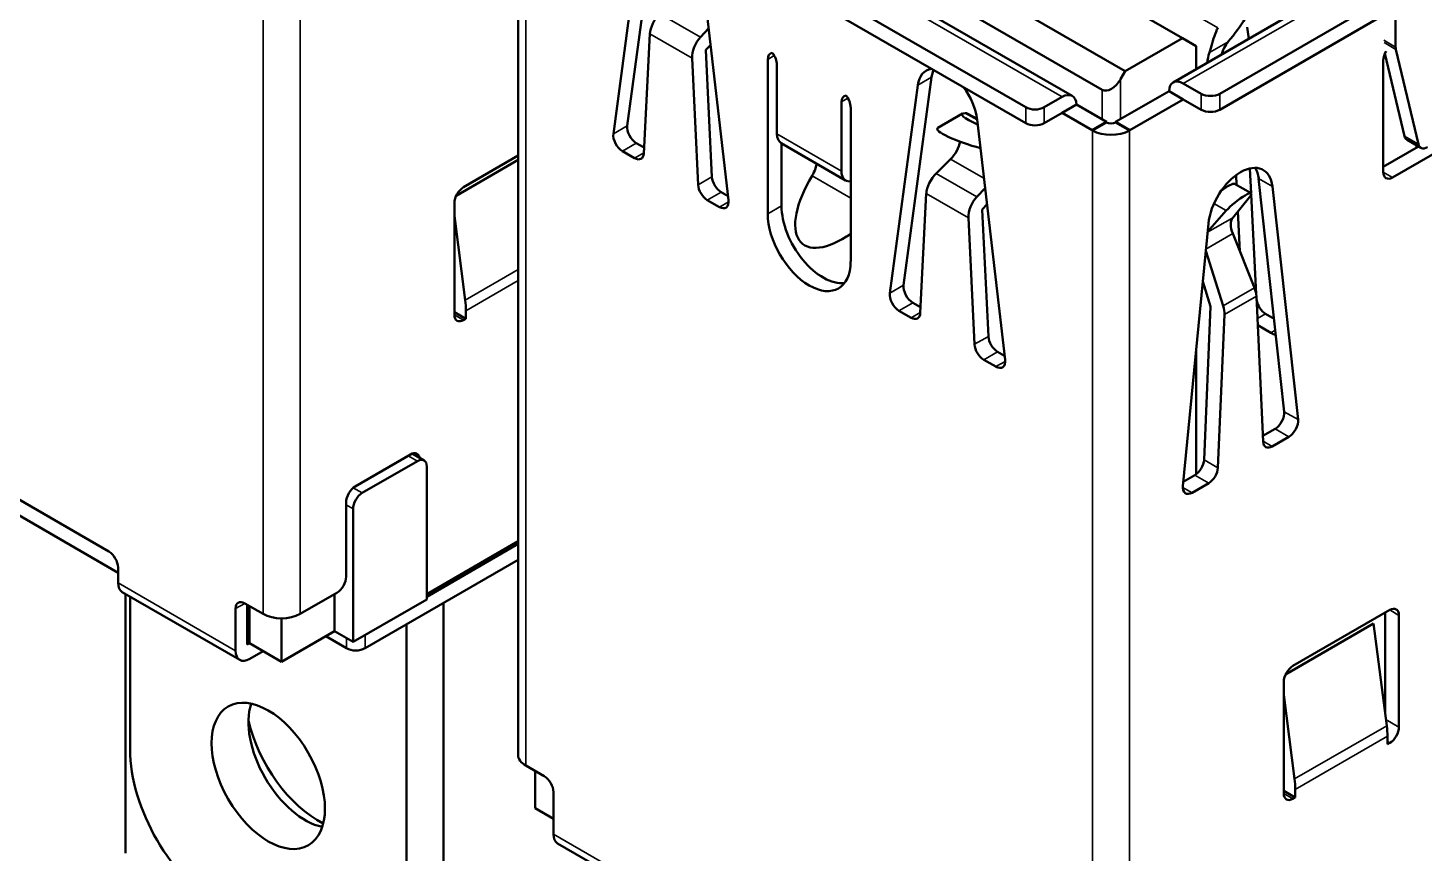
# Model space of a CAD drawing. Header units: millimetres. Extents: x 3118 to 4801, y 919 to 1849.
# Drawn here: x 3908.5 to 3929.93, y 1628.14 to 1640.81 of the extents above; entities that cross this region are included whole.
import ezdxf

# ---------------------------------------------------------------- set-up
doc = ezdxf.new("R2010")
doc.units = ezdxf.units.MM
doc.header["$LTSCALE"] = 1.8
doc.layers.add('외형선(ISO)', color=7, linetype='Continuous', lineweight=50)
doc.layers.add('좁은 외형선(ISO)', color=7, linetype='Continuous', lineweight=35)

msp = doc.modelspace()

# ---------------------------------------------------------------- linework, layer by layer
at = {"layer": '외형선(ISO)'}
for p, q in [((3926.219, 1640.65), (3918.37, 1645.182)), ((3917.493, 1644.676), (3925.342, 1640.144)), ((3916.025, 1644.419), (3916.025, 1629.648)), ((3916.75, 1644.254), (3924.528, 1639.764)), ((3924.988, 1639.858), (3917.422, 1644.227)), ((3916.319, 1643.916), (3923.815, 1639.589)), ((3916.319, 1643.671), (3923.815, 1639.344)), ((3917.915, 1642.377), (3917.486, 1639.184)), ((3918.127, 1642.499), (3917.698, 1639.306)), ((3919.254, 1638.163), (3918.825, 1641.851)), ((3926.078, 1639.972), (3929.161, 1641.752)), ((3926.792, 1639.797), (3929.62, 1641.43)), ((3926.792, 1639.552), (3929.62, 1641.185)), ((3929.491, 1641.111), (3929.491, 1640.513)), ((3927.236, 1640.64), (3927.214, 1640.817)), ((3918.046, 1640.715), (3917.953, 1638.881)), ((3918.822, 1640.665), (3918.947, 1640.798)), ((3925.342, 1640.144), (3926.219, 1640.65)), ((3926.431, 1640.528), (3926.219, 1640.65)), ((3926.923, 1640.597), (3926.922, 1640.596)), ((3918.999, 1638.523), (3918.906, 1640.464)), ((3918.91, 1640.474), (3918.977, 1640.545)), ((3926.431, 1640.528), (3926.431, 1640.176)), ((3929.628, 1639.145), (3929.327, 1640.415)), ((3929.84, 1639.022), (3929.495, 1640.477)), ((3918.787, 1638.4), (3918.694, 1640.341)), ((3919.855, 1640.324), (3919.855, 1637.956)), ((3919.996, 1640.242), (3919.996, 1639.181)), ((3929.302, 1638.593), (3929.302, 1640.308)), ((3922.37, 1640.05), (3921.941, 1636.857)), ((3925.342, 1640.144), (3925.271, 1640.022)), ((3926.233, 1639.956), (3926.509, 1639.797)), ((3922.158, 1639.927), (3921.729, 1636.734)), ((3924.098, 1639.589), (3924.373, 1639.748)), ((3926.014, 1639.838), (3925.194, 1639.364)), ((3926.014, 1639.838), (3926.233, 1639.711)), ((3920.986, 1639.671), (3920.986, 1638.609)), ((3921.128, 1637.221), (3921.128, 1639.589)), ((3924.373, 1639.503), (3924.592, 1639.63)), ((3925.052, 1639.364), (3924.592, 1639.63)), ((3926.233, 1639.711), (3925.413, 1639.238)), ((3926.233, 1639.711), (3926.509, 1639.552)), ((3922.465, 1639.272), (3922.846, 1639.492)), ((3922.927, 1639.49), (3923.067, 1639.41)), ((3923.497, 1635.714), (3923.068, 1639.402)), ((3924.098, 1639.344), (3924.373, 1639.503)), ((3924.833, 1639.238), (3924.373, 1639.503)), ((3925.052, 1639.364), (3924.833, 1639.238)), ((3924.84, 1639.234), (3925.052, 1639.356)), ((3925.413, 1639.238), (3925.194, 1639.364)), ((3925.406, 1639.234), (3925.194, 1639.356)), ((3930.857, 1639.328), (3929.443, 1638.511)), ((3917.626, 1638.916), (3917.812, 1638.809)), ((3917.838, 1639.039), (3917.958, 1638.97)), ((3920.061, 1639.039), (3921.05, 1638.467)), ((3920.067, 1639.035), (3920.067, 1638.078)), ((3929.843, 1638.987), (3929.302, 1638.675)), ((3929.878, 1638.966), (3929.666, 1639.089)), ((3929.813, 1638.97), (3929.813, 1639.004)), ((3915.074, 1638.232), (3916.025, 1638.781)), ((3915.188, 1638.364), (3916.025, 1638.848)), ((3922.662, 1638.794), (3922.441, 1638.575)), ((3921.087, 1638.454), (3921.128, 1638.448)), ((3927.049, 1638.397), (3927.042, 1638.548)), ((3927.274, 1638.267), (3927.255, 1638.651)), ((3927.781, 1634.917), (3927.389, 1638.495)), ((3919.14, 1638.287), (3919.247, 1638.226)), ((3922.289, 1638.265), (3922.196, 1636.432)), ((3923.065, 1638.215), (3923.19, 1638.348)), ((3927.018, 1638.415), (3927.272, 1638.269)), ((3927.351, 1636.726), (3927.275, 1638.252)), ((3927.993, 1634.795), (3927.601, 1638.373)), ((3915.047, 1636.405), (3915.047, 1638.119)), ((3918.928, 1638.165), (3919.114, 1638.057)), ((3923.152, 1638.025), (3923.219, 1638.096)), ((3927.247, 1638.208), (3926.991, 1637.893)), ((3915.047, 1637.921), (3915.213, 1636.628)), ((3923.029, 1635.951), (3922.936, 1637.892)), ((3923.241, 1636.073), (3923.148, 1638.014)), ((3926.606, 1637.678), (3926.892, 1638.003)), ((3927.1, 1637.379), (3927.07, 1637.99)), ((3921.128, 1637.643), (3920.996, 1637.567)), ((3926.618, 1637.805), (3926.226, 1633.775)), ((3926.992, 1637.65), (3927.325, 1636.818)), ((3926.845, 1636.541), (3926.578, 1637.385)), ((3926.652, 1636.533), (3926.532, 1636.913)), ((3922.081, 1636.589), (3922.2, 1636.52)), ((3926.551, 1634.179), (3926.652, 1636.529)), ((3927.355, 1636.69), (3927.457, 1634.457)), ((3915.047, 1636.445), (3915.223, 1636.343)), ((3915.223, 1636.343), (3915.188, 1636.323)), ((3915.223, 1636.467), (3915.223, 1636.343)), ((3921.869, 1636.467), (3922.055, 1636.359)), ((3926.763, 1634.057), (3926.864, 1636.407)), ((3927.496, 1636.418), (3927.625, 1636.344)), ((3927.376, 1636.243), (3927.575, 1636.128)), ((3923.17, 1635.715), (3923.357, 1635.608)), ((3923.383, 1635.838), (3923.489, 1635.776)), ((3926.431, 1635.879), (3926.431, 1633.957)), ((3909.743, 1632.771), (3905.783, 1635.057)), ((3905.996, 1634.69), (3909.885, 1632.445)), ((3927.453, 1634.545), (3927.641, 1634.654)), ((3927.598, 1634.384), (3927.853, 1634.531)), ((3913.526, 1633.771), (3914.375, 1634.261)), ((3914.581, 1634.169), (3914.4, 1634.273)), ((3914.481, 1634.159), (3913.632, 1633.669)), ((3914.622, 1632.036), (3914.622, 1634.078)), ((3926.233, 1633.841), (3926.41, 1633.943)), ((3926.367, 1633.673), (3926.622, 1633.82)), ((3913.385, 1632.383), (3913.385, 1633.527)), ((3913.491, 1633.424), (3913.491, 1631.383)), ((3916.025, 1632.928), (3914.622, 1632.118)), ((3914.622, 1632.077), (3916.025, 1632.887)), ((3909.885, 1632.29), (3909.885, 1632.526)), ((3913.675, 1631.285), (3916.025, 1632.642)), ((3909.949, 1632.148), (3911.752, 1631.107)), ((3909.998, 1632.119), (3909.998, 1628.142)), ((3910.069, 1629.734), (3910.069, 1632.079)), ((3912.678, 1631.812), (3913.243, 1632.138)), ((3913.208, 1632.118), (3913.208, 1631.547)), ((3913.491, 1631.383), (3914.622, 1632.036)), ((3911.688, 1631.248), (3911.688, 1631.894)), ((3911.829, 1631.975), (3912.112, 1631.812)), ((3911.865, 1631.342), (3911.865, 1631.955)), ((3911.9, 1631.934), (3911.9, 1631.363)), ((3911.9, 1631.934), (3911.9, 1631.371)), ((3914.877, 1627.611), (3914.877, 1631.979)), ((3927.916, 1631.016), (3929.401, 1631.873)), ((3929.33, 1631.832), (3929.33, 1630.288)), ((3912.395, 1631.744), (3912.395, 1631.077)), ((3914.311, 1627.284), (3914.311, 1631.653)), ((3927.802, 1630.884), (3929.153, 1631.664)), ((3929.153, 1631.664), (3929.355, 1630.096)), ((3929.542, 1631.791), (3929.542, 1630.077)), ((3912.395, 1631.077), (3913.208, 1631.547)), ((3913.074, 1631.469), (3913.392, 1631.285)), ((3913.491, 1631.383), (3913.208, 1631.547)), ((3911.9, 1631.363), (3911.865, 1631.342)), ((3912.395, 1631.077), (3911.9, 1631.363)), ((3912.112, 1631.24), (3911.907, 1631.122)), ((3927.774, 1629.056), (3927.774, 1630.771)), ((3927.774, 1630.572), (3927.941, 1629.28)), ((3929.365, 1629.935), (3929.365, 1629.811)), ((3929.401, 1629.832), (3929.365, 1629.811)), ((3916.425, 1629.322), (3916.143, 1629.485)), ((3916.284, 1629.403), (3916.284, 1628.832)), ((3916.567, 1629.077), (3916.567, 1628.432)), ((3927.774, 1629.097), (3927.951, 1628.995)), ((3927.951, 1629.119), (3927.951, 1628.995)), ((3916.567, 1628.668), (3916.284, 1628.832)), ((3927.951, 1628.995), (3927.916, 1628.975)), ((3916.631, 1628.29), (3918.434, 1627.249))]:
    msp.add_line(p, q, dxfattribs=at)
for centre, major_axis, ratio, start_param, end_param in [((3918.266, 1640.841), (-0.167, -0.261), 0.543627, 4.322103, 5.523177), ((3926.524, 1640.75), (-0.779, -0.822), 0.351667, 1.715215, 2.129327), ((3918.913, 1640.468), (-0.141, -0.276), 0.609189, 4.264834, 5.465908), ((3918.913, 1640.468), (-0.00454, -0.00892), 0.609189, 4.264834, 5.465908), ((3919.996, 1640.242), (-0.1, 0.173), 0.57735, 6.021386, 7.068583), ((3919.855, 1640.324), (-0.1, 0.173), 0.57735, 3.926991, 4.974188), ((3927.028, 1640.415), (-0.276, -0.545), 0.6107, 4.986953, 5.263522), ((3927.028, 1640.415), (-0.14, -0.277), 0.6107, 4.33566, 5.061192), ((3929.443, 1640.389), (-0.1, -0.173), 0.57735, 4.700127, 5.497787), ((3929.633, 1640.595), (-0.1, -0.173), 0.57735, 5.497787, 5.733959), ((3922.613, 1639.589), (-0.325, 0.563), 0.57735, 6.059857, 6.925613), ((3922.825, 1639.711), (-0.325, 0.563), 0.57735, 0.390607, 0.642428), ((3925.13, 1640.103), (0.141, 0.245), 0.57735, 3.141593, 4.712389), ((3926.233, 1639.703), (-0.155, 0.268), 0.57735, 5.497787, 7.03632), ((3921.128, 1639.589), (-0.1, 0.173), 0.57735, 6.021386, 7.068583), ((3920.986, 1639.671), (-0.1, 0.173), 0.57735, 3.926991, 4.974188), ((3922.613, 1639.589), (-0.325, 0.563), 0.57735, 4.069961, 4.935717), ((3924.373, 1639.495), (0.155, 0.268), 0.57735, 5.530051, 7.068583), ((3926.65, 1639.879), (0.2, 0), 0.57735, 3.926991, 5.497787), ((3923.956, 1639.671), (0.2, 0), 0.57735, 3.926991, 5.497787), ((3926.65, 1639.634), (0.2, 0), 0.57735, 3.926991, 5.497787), ((3923.345, 1639.317), (0.507, -0.164), 0.159763, 2.747444, 4.207354), ((3923.956, 1639.426), (0.2, 0), 0.57735, 3.926991, 5.497787), ((3924.833, 1639.23), (-0.155, -0.268), 0.57735, 2.356194, 2.388458), ((3925.123, 1639.397), (-0.1, 0), 0.57735, 0.785398, 2.356194), ((3925.413, 1639.23), (0.155, -0.268), 0.57735, 3.894727, 3.926991), ((3917.626, 1639.08), (0.1, -0.173), 0.57735, 3.784021, 5.497787), ((3917.838, 1639.202), (0.1, -0.173), 0.57735, 3.784021, 5.497787), ((3920.216, 1639.307), (-0.155, -0.268), 0.57735, 5.497787, 6.283185), ((3922.964, 1639.097), (0.507, -0.164), 0.159763, 2.998446, 5.073552), ((3924.833, 1639.23), (0.005, 0.00866), 0.57735, 5.497787, 7.068583), ((3925.123, 1639.397), (-0.4, 0), 0.57735, 0.785398, 2.356194), ((3925.413, 1639.23), (-0.005, 0.00866), 0.57735, 5.497787, 7.068583), ((3929.766, 1639.262), (-0.1, -0.173), 0.57735, 5.733959, 6.283185), ((3922.594, 1638.978), (0.167, 0.261), 0.543627, 4.322103, 5.354189), ((3929.978, 1639.14), (-0.1, -0.173), 0.57735, 5.733959, 7.068583), ((3917.812, 1638.972), (0.1, -0.173), 0.57735, 5.497787, 7.011681), ((3927.11, 1638.021), (0.35, 0.606), 0.57735, 5.616182, 8.520985), ((3919.14, 1638.45), (0.1, -0.173), 0.57735, 3.983893, 5.497787), ((3921.191, 1638.487), (-0.802, -0.994), 0.443119, 5.009398, 7.283355), ((3921.205, 1638.736), (-0.155, -0.268), 0.57735, 5.497787, 6.497234), ((3922.508, 1638.392), (0.167, 0.261), 0.543627, 1.180511, 2.381585), ((3926.898, 1638.144), (0.35, 0.606), 0.57735, 5.616182, 5.975298), ((3929.443, 1638.675), (-0.1, -0.173), 0.57735, 5.497787, 7.068583), ((3915.188, 1638.201), (-0.1, -0.173), 0.57735, 3.926991, 5.497787), ((3918.928, 1638.328), (0.1, -0.173), 0.57735, 3.983893, 5.497787), ((3926.81, 1638.245), (-0.211, -0.168), 0.172363, 3.209179, 4.567396), ((3927.064, 1638.099), (-0.211, -0.168), 0.172363, 2.474771, 5.514385), ((3919.114, 1638.221), (0.1, -0.173), 0.57735, 5.497787, 7.211554), ((3920.703, 1637.711), (0.45, -0.779), 0.57735, 3.926991, 6.045244), ((3923.155, 1638.018), (0.141, 0.276), 0.609189, 1.123241, 2.324315), ((3920.491, 1637.589), (0.45, -0.779), 0.57735, 3.926991, 7.068583), ((3923.155, 1638.018), (0.00454, 0.00892), 0.609189, 1.123241, 2.324315), ((3927.181, 1637.652), (-0.166, 0.262), 0.547208, 0.181104, 1.24256), ((3922.081, 1636.753), (0.1, -0.173), 0.57735, 3.784021, 5.497787), ((3927.136, 1636.816), (-0.166, 0.262), 0.547208, 3.903968, 4.384153), ((3914.375, 1636.957), (0.6, -1.039), 0.57735, 0.785398, 0.944331), ((3921.869, 1636.63), (0.1, -0.173), 0.57735, 3.784021, 5.497787), ((3926.645, 1636.533), (-0.00459, 0.00889), 0.605982, 3.955222, 4.435406), ((3926.645, 1636.533), (-0.142, 0.276), 0.605982, 3.955222, 4.435406), ((3927.496, 1636.582), (0.1, -0.173), 0.57735, 4.141833, 5.497787), ((3915.188, 1636.486), (-0.1, -0.173), 0.57735, 5.497787, 7.068583), ((3922.055, 1636.523), (0.1, -0.173), 0.57735, 5.497787, 7.011681), ((3927.575, 1636.366), (0.146, -0.253), 0.57735, 5.497787, 5.875798), ((3923.17, 1635.878), (0.1, -0.173), 0.57735, 3.983893, 5.497787), ((3923.383, 1636.001), (0.1, -0.173), 0.57735, 3.983893, 5.497787), ((3923.357, 1635.771), (0.1, -0.173), 0.57735, 5.497787, 7.211554), ((3927.641, 1634.817), (0.1, 0.173), 0.57735, 3.926991, 5.616182), ((3927.853, 1634.694), (0.1, 0.173), 0.57735, 3.926991, 5.616182), ((3927.598, 1634.547), (-0.1, -0.173), 0.57735, 5.548776, 7.068583), ((3914.375, 1634.098), (0.1, 0.173), 0.57735, 5.679455, 7.068583), ((3914.481, 1633.996), (0.1, 0.173), 0.57735, 5.497787, 7.068583), ((3926.41, 1634.106), (0.1, 0.173), 0.57735, 3.926991, 5.446798), ((3926.622, 1633.984), (0.1, 0.173), 0.57735, 3.926991, 5.446798), ((3913.526, 1633.608), (-0.1, -0.173), 0.57735, 3.926991, 5.497787), ((3926.367, 1633.837), (-0.1, -0.173), 0.57735, 5.379392, 7.068583), ((3913.632, 1633.506), (-0.1, -0.173), 0.57735, 3.926991, 5.497787), ((3909.743, 1632.608), (-0.1, 0.173), 0.57735, 3.926991, 5.497787), ((3910.104, 1632.416), (-0.155, -0.268), 0.57735, 5.497787, 6.283185), ((3913.243, 1632.302), (0.1, 0.173), 0.57735, 3.926991, 5.497787), ((3911.829, 1631.812), (-0.1, 0.173), 0.57735, 5.497787, 7.068583), ((3929.401, 1631.71), (0.1, 0.173), 0.57735, 5.497787, 7.068583), ((3912.395, 1631.975), (-0.4, 0), 0.57735, 0.785398, 2.356194), ((3911.907, 1631.375), (-0.155, -0.268), 0.57735, 5.497787, 7.068583), ((3913.533, 1631.367), (-0.2, 0), 0.57735, 0.785398, 2.356194), ((3927.916, 1630.852), (-0.1, -0.173), 0.57735, 3.926991, 5.497787), ((3912.756, 1629.652), (0.615, -1.065), 0.57735, 3.619694, 5.805084), ((3912.968, 1629.938), (-0.8, 1.386), 0.57735, 1.084093, 2.414362), ((3928.517, 1630.425), (0.6, -1.039), 0.57735, 0.785398, 0.944331), ((3929.401, 1629.995), (0.1, 0.173), 0.57735, 3.926991, 5.497787), ((3911.483, 1628.917), (-1, 1.732), 0.57735, 0.785398, 2.356194), ((3916.425, 1629.648), (-0.4, 0), 0.57735, 0, 0.785398), ((3916.425, 1629.158), (-0.1, 0.173), 0.57735, 3.926991, 5.497787), ((3927.103, 1629.609), (0.6, -1.039), 0.57735, 0.785398, 0.944331), ((3927.916, 1629.138), (-0.1, -0.173), 0.57735, 5.497787, 7.068583), ((3916.786, 1628.558), (-0.155, -0.268), 0.57735, 5.497787, 6.283185)]:
    msp.add_ellipse(centre, major_axis=major_axis, ratio=ratio, start_param=start_param, end_param=end_param, dxfattribs=at)
msp.add_ellipse((3912.19, 1629.326), major_axis=(0.615, -1.065), ratio=0.57735, dxfattribs=at)
for points, knots in [([(3926.762, 1640.808), (3926.757, 1640.799), (3926.753, 1640.79), (3926.711, 1640.695), (3926.682, 1640.595), (3926.647, 1640.475), (3926.64, 1640.452), (3926.633, 1640.429)], [0.32093293, 0.32093293, 0.32093293, 0.32093293, 0.32405149, 0.32405149, 0.35449419, 0.35449419, 0.36149432, 0.36149432, 0.36149432, 0.36149432]), ([(3920.608, 1638.723), (3920.607, 1638.716), (3920.605, 1638.71), (3920.593, 1638.667), (3920.58, 1638.628), (3920.556, 1638.575), (3920.546, 1638.555), (3920.535, 1638.536)], [0.05615259, 0.05615259, 0.05615259, 0.05615259, 0.05812658, 0.05812658, 0.06942933, 0.06942933, 0.0758304, 0.0758304, 0.0758304, 0.0758304])]:
    msp.add_open_spline(points, degree=3, knots=knots, dxfattribs=at)
msp.add_open_spline([(3922.886, 1639.5), (3922.901, 1639.501), (3922.914, 1639.498), (3922.927, 1639.49)], degree=3, dxfattribs=at)
at = {"layer": '좁은 외형선(ISO)'}
for p, q in [((3912.112, 1646.582), (3912.112, 1631.812)), ((3912.678, 1646.582), (3912.678, 1631.812)), ((3916.143, 1644.255), (3916.143, 1629.485)), ((3924.373, 1639.748), (3916.595, 1644.239)), ((3929.316, 1641.736), (3926.233, 1639.956)), ((3926.198, 1641.133), (3926.762, 1640.808)), ((3918.822, 1640.665), (3918.198, 1641.025)), ((3918.694, 1640.341), (3918.046, 1640.715)), ((3929.309, 1640.619), (3929.491, 1640.513)), ((3926.633, 1640.429), (3926.922, 1640.596)), ((3929.495, 1640.477), (3929.313, 1640.583)), ((3919.955, 1640.382), (3919.855, 1640.324)), ((3922.37, 1640.05), (3922.158, 1639.927)), ((3925.271, 1640.022), (3925.271, 1639.409)), ((3924.988, 1639.401), (3924.988, 1639.858)), ((3926.509, 1639.552), (3926.509, 1639.797)), ((3926.792, 1639.797), (3926.792, 1639.552)), ((3921.086, 1639.728), (3920.986, 1639.671)), ((3923.815, 1639.344), (3923.815, 1639.589)), ((3924.098, 1639.589), (3924.098, 1639.344)), ((3922.886, 1639.5), (3923.068, 1639.395)), ((3917.698, 1639.306), (3917.486, 1639.184)), ((3919.996, 1639.181), (3920.986, 1638.609)), ((3924.833, 1639.238), (3924.84, 1639.234)), ((3924.84, 1639.234), (3924.84, 1624.463)), ((3925.406, 1639.234), (3925.413, 1639.238)), ((3925.406, 1639.234), (3925.406, 1624.463)), ((3929.628, 1639.145), (3929.84, 1639.022)), ((3917.838, 1639.039), (3917.626, 1638.916)), ((3917.812, 1638.809), (3917.954, 1638.891)), ((3922.662, 1638.794), (3923.173, 1638.499)), ((3918.787, 1638.4), (3918.999, 1638.523)), ((3920.535, 1638.536), (3921.128, 1638.194)), ((3922.441, 1638.575), (3923.065, 1638.215)), ((3927.389, 1638.495), (3927.601, 1638.373)), ((3929.302, 1638.593), (3929.443, 1638.511)), ((3919.14, 1638.287), (3918.928, 1638.165)), ((3922.289, 1638.265), (3922.936, 1637.892)), ((3919.255, 1638.139), (3919.114, 1638.057)), ((3920.067, 1638.078), (3919.855, 1637.956)), ((3926.703, 1638.112), (3926.892, 1638.003)), ((3926.991, 1637.893), (3926.605, 1637.67)), ((3926.992, 1637.65), (3926.58, 1637.413)), ((3915.213, 1636.628), (3916.025, 1637.098)), ((3915.223, 1636.467), (3916.025, 1636.93)), ((3921.941, 1636.857), (3921.729, 1636.734)), ((3927.325, 1636.818), (3926.845, 1636.541)), ((3922.081, 1636.589), (3921.869, 1636.467)), ((3927.355, 1636.69), (3926.864, 1636.407)), ((3915.047, 1636.405), (3915.188, 1636.323)), ((3922.055, 1636.359), (3922.196, 1636.441)), ((3927.496, 1636.418), (3927.371, 1636.346)), ((3927.644, 1636.168), (3927.575, 1636.128)), ((3923.029, 1635.951), (3923.241, 1636.073)), ((3923.383, 1635.838), (3923.17, 1635.715)), ((3923.498, 1635.689), (3923.357, 1635.608)), ((3927.781, 1634.917), (3927.993, 1634.795)), ((3927.641, 1634.654), (3927.853, 1634.531)), ((3927.456, 1634.466), (3927.598, 1634.384)), ((3914.481, 1634.159), (3914.339, 1634.241)), ((3926.551, 1634.179), (3926.763, 1634.057)), ((3913.495, 1633.749), (3913.632, 1633.669)), ((3926.225, 1633.755), (3926.367, 1633.673)), ((3926.622, 1633.82), (3926.41, 1633.943)), ((3913.491, 1633.424), (3913.385, 1633.486)), ((3909.885, 1632.29), (3911.688, 1631.248)), ((3911.829, 1631.975), (3911.688, 1631.894)), ((3929.542, 1631.791), (3929.401, 1631.873)), ((3913.392, 1631.285), (3913.392, 1631.44)), ((3913.675, 1631.489), (3913.675, 1631.285)), ((3929.342, 1630.192), (3929.542, 1630.077)), ((3927.941, 1629.28), (3929.355, 1630.096)), ((3927.951, 1629.119), (3929.365, 1629.935)), ((3929.401, 1629.832), (3929.365, 1629.852)), ((3927.774, 1629.056), (3927.916, 1628.975)), ((3916.567, 1628.432), (3918.37, 1627.391))]:
    msp.add_line(p, q, dxfattribs=at)

doc.saveas('drawing.dxf')
